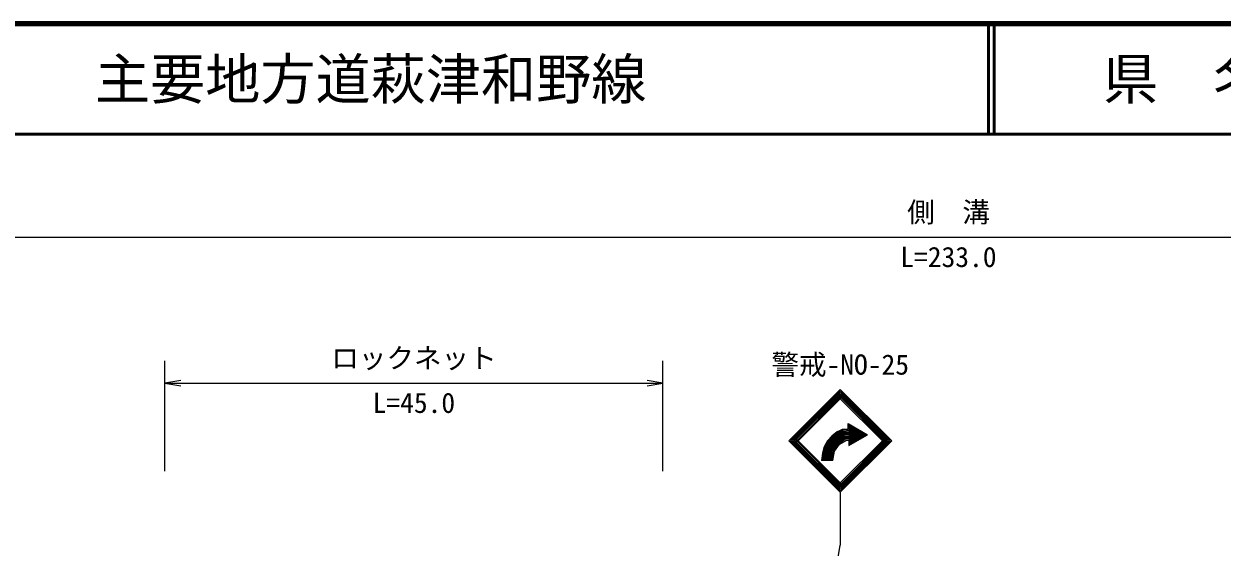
# Model space of a CAD drawing. Units: millimetres, scale not verified. Extents: x 40000 to 680000, y 20000 to 380000.
# Drawn here: x 210302 to 318918, y 332550 to 380000 of the extents above; entities that cross this region are included whole.
import ezdxf
from ezdxf.enums import TextEntityAlignment as Align

# ---------------------------------------------------------------- set-up
doc = ezdxf.new("R2010")
doc.units = ezdxf.units.MM
doc.header["$LTSCALE"] = 1000
for name, color, linetype, lineweight in [('M-STR-STR3', 7, 'Continuous', 13), ('M-STR-STRC', 7, 'Continuous', 13), ('M-TTL', 2, 'Continuous', 140), ('M-TTL-LINE', 7, 'Continuous', 50)]:
    doc.layers.add(name, color=color, linetype=linetype, lineweight=lineweight)
doc.layers.add('M-TTL-TXT', color=7, linetype='Continuous')
doc.styles.add('ＭＳ ゴシック', font='')
doc.styles.get('ＭＳ ゴシック').set_extended_font_data('MS Gothic')

# ---------------------------------------------------------------- blocks, each defined once
blk = doc.blocks.new('open_arrow')
at = {"color": 0, "linetype": 'Continuous', "lineweight": -2}
blk.add_lwpolyline([(7.5, 1.25), (0, 0), (7.5, -1.25)], dxfattribs=at)

msp = doc.modelspace()

# ---------------------------------------------------------------- linework, layer by layer
at = {"layer": 'M-STR-STR3'}
for p, q in [((181526, 360663), (413504, 360663)), ((223081, 339429), (223081, 349429)), ((268234, 339429), (268234, 349429)), ((223081, 347429), (268234, 347429))]:
    msp.add_line(p, q, dxfattribs=at)
at = {"layer": 'M-STR-STRC'}
for p, q in [((284310, 346848), (279643, 342181)), ((284310, 346706), (279784, 342181)), ((284310, 346565), (279926, 342181)), ((288977, 342181), (284310, 346848)), ((288835, 342181), (284310, 346706)), ((288694, 342181), (284310, 346565)), ((284310, 346423), (280067, 342181)), ((284380, 346353), (280138, 342110)), ((284451, 346282), (280208, 342039)), ((284522, 346211), (280279, 341969)), ((288340, 341969), (284098, 346211)), ((288411, 342039), (284168, 346282)), ((288482, 342110), (284239, 346353)), ((288552, 342181), (284310, 346423)), ((285029, 343245), (284497, 343212)), ((285029, 343245), (285026, 343245)), ((285029, 343245), (285029, 343745)), ((285029, 343745), (286059, 342715)), ((285029, 343745), (286790, 342728)), ((285129, 341785), (285129, 343688)), ((285229, 341885), (285229, 343630)), ((285329, 341985), (285329, 343572)), ((285429, 341942), (285429, 343514)), ((285529, 342000), (285529, 343457)), ((285629, 342058), (285629, 343399)), ((285729, 342115), (285729, 343341)), ((285829, 342173), (285829, 343283)), ((284310, 337514), (279643, 342181)), ((284310, 337655), (279784, 342181)), ((284310, 337797), (279926, 342181)), ((284310, 337938), (280067, 342181)), ((284380, 338009), (280138, 342251)), ((284451, 338079), (280208, 342322)), ((284522, 338150), (280279, 342393)), ((283541, 342617), (282832, 341641)), ((283153, 342177), (282832, 341641)), ((283611, 342543), (282926, 341600)), ((283680, 342468), (283020, 341560)), ((283750, 342394), (283115, 341520)), ((283541, 342617), (283153, 342177)), ((283819, 342319), (283209, 341479)), ((283888, 342244), (283303, 341439)), ((283958, 342170), (283397, 341398)), ((284497, 343212), (283541, 342617)), ((284035, 343009), (283541, 342617)), ((284528, 343114), (283611, 342543)), ((284559, 343016), (283680, 342468)), ((284591, 342917), (283750, 342394)), ((284622, 342819), (283819, 342319)), ((284654, 342721), (283888, 342244)), ((284685, 342623), (283958, 342170)), ((284717, 342524), (284027, 342095)), ((284497, 343212), (284035, 343009)), ((284748, 342426), (284097, 342021)), ((288340, 342393), (284098, 338150)), ((284779, 342328), (284166, 341946)), ((288411, 342322), (284168, 338079)), ((284236, 341872), (284811, 342230)), ((288482, 342251), (284239, 338009)), ((288552, 342181), (284310, 337938)), ((288694, 342181), (284310, 337797)), ((288835, 342181), (284310, 337655)), ((288977, 342181), (284310, 337514)), ((285129, 343151), (284528, 343114)), ((285129, 343051), (284559, 343016)), ((285129, 342951), (284591, 342917)), ((285129, 342851), (284622, 342819)), ((285129, 342751), (284654, 342721)), ((285129, 342650), (284685, 342623)), ((285129, 342550), (284717, 342524)), ((285129, 342450), (284748, 342426)), ((285129, 342350), (284779, 342328)), ((284811, 342230), (285091, 342247)), ((285091, 341747), (286790, 342728)), ((285091, 341747), (286059, 342715)), ((285091, 342247), (285091, 341747)), ((285929, 342231), (285929, 343226)), ((286029, 342289), (286029, 343168)), ((286129, 342346), (286129, 343110)), ((286229, 342404), (286229, 343053)), ((286329, 342462), (286329, 342995)), ((286429, 342520), (286429, 342937)), ((286529, 342577), (286529, 342879)), ((286629, 342635), (286629, 342822)), ((286729, 342693), (286729, 342764)), ((282832, 341641), (282606, 340412)), ((282683, 341064), (282606, 340412)), ((282832, 341641), (282683, 341064)), ((282926, 341600), (282707, 340412)), ((283020, 341560), (282809, 340412)), ((283115, 341520), (282911, 340412)), ((283209, 341479), (283012, 340412)), ((283303, 341439), (283114, 340412)), ((283397, 341398), (283216, 340412)), ((283492, 341358), (283317, 340412)), ((283586, 341317), (283419, 340412)), ((284027, 342095), (283492, 341358)), ((283680, 341277), (283521, 340412)), ((284097, 342021), (283586, 341317)), ((283622, 340412), (283774, 341237)), ((284166, 341946), (283680, 341277)), ((283774, 341237), (284236, 341872)), ((283622, 340412), (282606, 340412)), ((284310, 337514), (284310, 332718)), ((279975, 307649), (284310, 332718))]:
    msp.add_line(p, q, dxfattribs=at)
at = {"layer": 'M-TTL'}
msp.add_line((680000, 380000), (40000, 380000), dxfattribs=at)
at = {"layer": 'M-TTL-LINE'}
for p, q in [((297750, 380000), (297750, 370000)), ((298250, 380000), (298250, 370000)), ((40000, 370000), (680000, 370000))]:
    msp.add_line(p, q, dxfattribs=at)

# ---------------------------------------------------------------- block references
at = {"layer": 'M-STR-STR3', "xscale": 193, "yscale": 193}
msp.add_blockref('open_arrow', (223081, 347429), dxfattribs=at)
at = {"layer": 'M-STR-STR3', "xscale": 193, "yscale": 193, "rotation": 180}
msp.add_blockref('open_arrow', (268234, 347429), dxfattribs=at)

# ---------------------------------------------------------------- texts
at = {"layer": 'M-STR-STR3', "style": 'ＭＳ ゴシック'}
for s, p in [('側\u3000溝', (290372, 361459)), ('L=233.0', (289747, 357400)), ('ロックネット', (238158, 348225)), ('L=45.0', (241908, 344166))]:
    msp.add_text(s, height=1833, dxfattribs=at).set_placement(p, align=Align.BOTTOM_LEFT)
at = {"layer": 'M-STR-STRC', "style": 'ＭＳ ゴシック'}
msp.add_text('警戒-NO-25', height=1833, dxfattribs=at).set_placement((278060, 347638), align=Align.BOTTOM_LEFT)
at = {"layer": 'M-TTL-TXT', "style": 'ＭＳ ゴシック'}
msp.add_text('主要地方道萩津和野線', height=3666, dxfattribs=at).set_placement((216734, 375000), align=Align.MIDDLE_LEFT)
msp.add_text('県\u3000名', height=3666, dxfattribs=at).set_placement((315625, 375000), align=Align.MIDDLE_CENTER)

doc.saveas('drawing.dxf')
